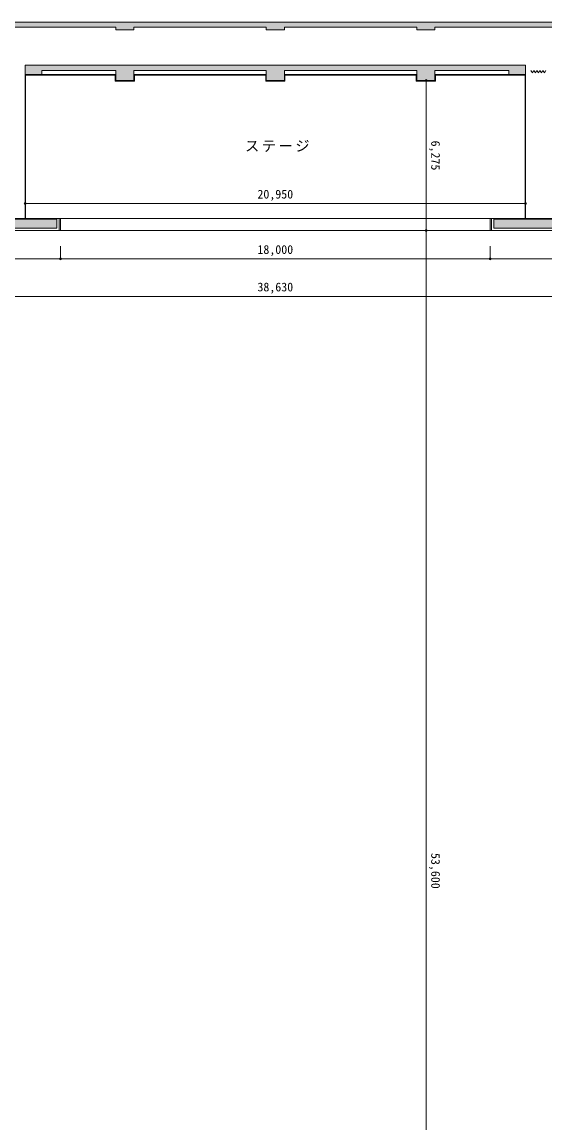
# Model space of a CAD drawing. Units: millimetres, scale not verified. Extents: x -61855 to 52913, y -114842 to -21833.
# Drawn here: x -36824 to -14927, y -72588 to -26515 of the extents above; entities that cross this region are included whole.
import ezdxf
from ezdxf.enums import TextEntityAlignment as Align

# ---------------------------------------------------------------- set-up
doc = ezdxf.new("R2010")
doc.units = ezdxf.units.MM
doc.header["$LTSCALE"] = 200
doc.header["$PDMODE"] = 32
doc.header["$PDSIZE"] = 80
doc.linetypes.add('DASHED1', pattern=[1.8, 1.2, -0.6])
for name, color, linetype, lineweight in [('0-1_躯体', 7, 'Continuous', 9), ('0-2_建具', 7, 'Continuous', 9), ('0-6_寸法', 4, 'Continuous', 5)]:
    doc.layers.add(name, color=color, linetype=linetype, lineweight=lineweight)
doc.layers.add('0-4_室名', color=7, linetype='Continuous')
doc.styles.add('・', font='')
doc.styles.add('ＭＳ ゴシック', font='')
doc.styles.get('・').set_extended_font_data('・')
doc.styles.get('ＭＳ ゴシック').set_extended_font_data('MS Gothic')

msp = doc.modelspace()

# ---------------------------------------------------------------- linework, layer by layer
at = {"layer": '0-1_躯体'}
for p, q in [((-38291.8, -26735), (-32896.8, -26735)), ((-32896.8, -26735), (-32896.8, -26840)), ((-32896.8, -26735), (-32896.8, -26840)), ((-32136.8, -26840), (-32896.8, -26840)), ((-32896.8, -26840), (-32136.8, -26840)), ((-32136.8, -26735), (-32136.8, -26840)), ((-26596.8, -26735), (-32136.8, -26735)), ((-32136.8, -26735), (-32136.8, -26840)), ((-26596.8, -26735), (-26596.8, -26840)), ((-25836.8, -26840), (-26596.8, -26840)), ((-20296.8, -26735), (-20296.8, -26840)), ((-19536.8, -26840), (-20296.8, -26840)), ((-14141.8, -26735), (-19536.8, -26735)), ((-19536.8, -26735), (-19536.8, -26840)), ((-35991.8, -28540), (-32896.8, -28540)), ((-35991.8, -28540), (-32896.8, -28540)), ((-35991.8, -28540), (-35991.8, -28715)), ((-32896.8, -28965), (-32896.8, -28540)), ((-32136.8, -28540), (-26596.8, -28540)), ((-26596.8, -28540), (-32136.8, -28540)), ((-32136.8, -28965), (-32136.8, -28540)), ((-25836.8, -28540), (-20296.8, -28540)), ((-25836.8, -28965), (-25836.8, -28540)), ((-20296.8, -28965), (-20296.8, -28540)), ((-16441.8, -28540), (-19536.8, -28540)), ((-19536.8, -28965), (-19536.8, -28540)), ((-16441.8, -28540), (-16441.8, -28715)), ((-15741.8, -28315), (-15741.8, -34740)), ((-36691.8, -28715), (-35991.8, -28715)), ((-35991.8, -28715), (-32896.8, -28715)), ((-32916.8, -28985), (-32916.8, -28735)), ((-32116.8, -28985), (-32916.8, -28985)), ((-32136.8, -28965), (-32896.8, -28965)), ((-32896.8, -28965), (-32136.8, -28965)), ((-32116.8, -28985), (-32116.8, -28735)), ((-25836.8, -28965), (-26596.8, -28965)), ((-20296.8, -28715), (-25836.8, -28715)), ((-20316.8, -28735), (-25816.8, -28735)), ((-25816.8, -28985), (-25816.8, -28735)), ((-19536.8, -28965), (-20296.8, -28965)), ((-16441.8, -28715), (-19536.8, -28715)), ((-16441.8, -28735), (-19516.8, -28735)), ((-19516.8, -28985), (-19516.8, -28735)), ((-15741.8, -28715), (-16441.8, -28715)), ((-15761.8, -28735), (-16441.8, -28735)), ((-15761.8, -28735), (-15761.8, -34740)), ((-14141.8, -34740), (-38291.8, -34740)), ((-35366.8, -34770), (-38291.8, -34770)), ((-35366.8, -34770), (-35366.8, -35140)), ((-35366.8, -34770), (-35366.8, -35140)), ((-35266.8, -35240), (-35266.8, -34740)), ((-35216.8, -35240), (-35216.8, -34740)), ((-17216.8, -35240), (-17216.8, -34740)), ((-17166.8, -35240), (-17166.8, -34740)), ((-17066.8, -34770), (-17066.8, -35140)), ((-17066.8, -34770), (-14141.8, -34770)), ((-17166.8, -35240), (-45941.8, -35240)), ((-35366.8, -35140), (-44776.8, -35140)), ((-35278.1, -35225), (-35278.1, -35240)), ((-35278.1, -35225), (-35266.8, -35225)), ((-17155.6, -35225), (-17166.8, -35225)), ((-17155.6, -35225), (-17155.6, -35240)), ((-7631.8, -35240), (-17155.6, -35240)), ((-17066.8, -35140), (-6871.8, -35140))]:
    msp.add_line(p, q, dxfattribs=at)
for points in [[(-13176.8, -26515), (-39256.8, -26515), (-39256.8, -28080)], [(-32896.8, -26735), (-38291.8, -26735), (-38291.8, -27305)], [(-32136.8, -26735), (-26596.8, -26735), (-26596.8, -26840)], [(-20296.8, -26735), (-25836.8, -26735), (-25836.8, -26840)], [(-15741.8, -28315), (-36691.8, -28315), (-36691.8, -34740)], [(-32916.8, -28735), (-36671.8, -28735), (-36671.8, -34740)], [(-19516.8, -28985), (-20316.8, -28985), (-20316.8, -28735)]]:
    msp.add_lwpolyline(points, dxfattribs=at)
at = {"layer": '0-1_躯体', "color": 9}
for points in [[(-13176.8, -26515), (-38291.8, -26515), (-13176.8, -26735), (-38291.8, -26735)], [(-32136.8, -26840), (-32136.8, -26735), (-32896.8, -26840), (-32896.8, -26735)], [(-25836.8, -26840), (-25836.8, -26735), (-26596.8, -26840), (-26596.8, -26735)], [(-19536.8, -26840), (-19536.8, -26735), (-20296.8, -26840), (-20296.8, -26735)], [(-36691.8, -28315), (-36691.8, -28540), (-15741.8, -28315), (-15741.8, -28540)], [(-36691.8, -28715), (-35991.8, -28715), (-36691.8, -28540), (-35991.8, -28540)], [(-35991.8, -28715), (-35991.8, -28456), (-36677.2, -28715), (-36677.2, -28456)], [(-32136.8, -28965), (-32136.8, -28470.6), (-32898.4, -28965), (-32898.4, -28470.6)], [(-25836.8, -28965), (-25836.8, -28484.2), (-26603.6, -28965), (-26603.6, -28484.2)], [(-19536.8, -28965), (-19536.8, -28540), (-20296.8, -28965), (-20296.8, -28540)], [(-15741.8, -28715), (-15741.8, -28540), (-16441.8, -28715), (-16441.8, -28540)], [(-35366.8, -35140), (-35366.8, -34770), (-41586.8, -35140), (-41586.8, -34770)], [(-17066.8, -34770), (-17066.8, -34940), (-13236.8, -34770), (-13236.8, -34940)], [(-10191.8, -34940), (-17066.8, -34940), (-10191.8, -35140), (-17066.8, -35140)]]:
    msp.add_solid(points, dxfattribs=at)
at = {"layer": '0-1_躯体'}
msp.add_solid([(-32898.4, -28965), (-32896.8, -28965), (-32898.4, -28540), (-32896.8, -28540)], dxfattribs=at)
at = {"layer": '0-2_建具', "color": 4, "linetype": 'DASHED1', "lineweight": 5}
for p, q in [((-15516.8, -28540), (-15454.3, -28648.2)), ((-15391.8, -28540), (-15454.3, -28648.2)), ((-15391.8, -28540), (-15329.3, -28648.2)), ((-15266.8, -28540), (-15329.3, -28648.2)), ((-15266.8, -28540), (-15204.3, -28648.2)), ((-15141.8, -28540), (-15204.3, -28648.2)), ((-15141.8, -28540), (-15079.3, -28648.2)), ((-15016.8, -28540), (-15079.3, -28648.2)), ((-15016.8, -28540), (-14954.3, -28648.2)), ((-14891.8, -28540), (-14954.3, -28648.2))]:
    msp.add_line(p, q, dxfattribs=at)
at = {"layer": '0-6_寸法'}
for p, q in [((-19899.9, -28965), (-19899.9, -35240)), ((-15741.8, -34111.9), (-36691.8, -34111.9)), ((-19900, -35240), (-19900, -88840)), ((-35216.8, -36428.8), (-35216.8, -35901.5)), ((-17216.8, -36428.8), (-17216.8, -35901.5)), ((-45031.8, -36428.8), (-35216.8, -36428.8)), ((-35216.8, -36428.8), (-17216.8, -36428.8)), ((-17216.8, -36428.8), (-7401.8, -36428.8)), ((-6901.8, -37996.8), (-45531.8, -37996.8))]:
    msp.add_line(p, q, dxfattribs=at)
for p in [(-19899.9, -28965), (-36691.8, -34111.9), (-15741.8, -34111.9), (-19900, -35240), (-19899.9, -35240), (-35216.8, -36428.8), (-17216.8, -36428.8)]:
    msp.add_point(p, dxfattribs=at)

# ---------------------------------------------------------------- texts
at = {"layer": '0-4_室名', "insert": (-27488.4, -31950.6), "char_height": 439.9, "attachment_point": 7, "style": '・'}
msp.add_mtext('\\T1.17;ステージ', dxfattribs=at)
at = {"layer": '0-6_寸法', "style": 'ＭＳ ゴシック'}
for s, p in [('6,275', (-19799.9, -31477.5)), ('53,600', (-19800, -61290))]:
    msp.add_text(s, height=366.6, rotation=270, dxfattribs=at).set_placement(p, align=Align.BOTTOM_LEFT)
for s, p in [('20,950', (-26966.8, -34011.9)), ('18,000', (-26966.8, -36328.8)), ('38,630', (-26966.8, -37896.8))]:
    msp.add_text(s, height=366.6, dxfattribs=at).set_placement(p, align=Align.BOTTOM_LEFT)

# ---------------------------------------------------------------- next in the draw order: wipeouts: each hides what was drawn before it
msp.add_wipeout([(-26603.6, -28965), (-26596.8, -28965), (-26596.8, -28540), (-26603.6, -28540)])

# ---------------------------------------------------------------- next in the draw order: linework, layer by layer
at = {"layer": '0-1_躯体'}
for p, q in [((-26596.8, -28965), (-26596.8, -28540)), ((-26596.8, -28715), (-32136.8, -28715)), ((-26616.8, -28735), (-32116.8, -28735))]:
    msp.add_line(p, q, dxfattribs=at)
msp.add_lwpolyline([(-25816.8, -28985), (-26616.8, -28985), (-26616.8, -28735)], dxfattribs=at)

doc.saveas('drawing.dxf')
